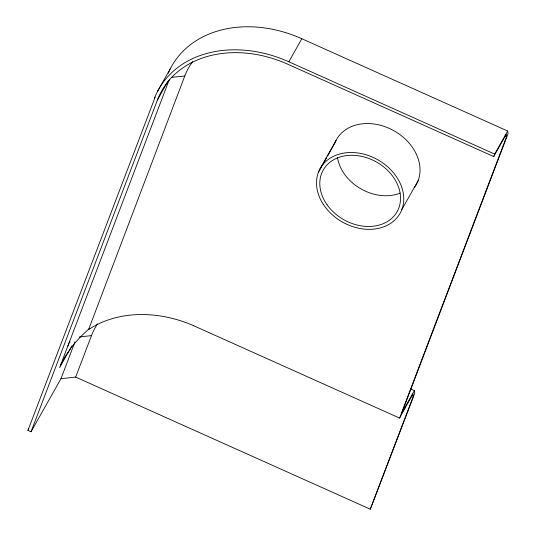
<?xml version="1.0" encoding="UTF-8"?>
<svg xmlns="http://www.w3.org/2000/svg" width="536" height="536" viewBox="0 0 536 536"><rect width="100%" height="100%" fill="white"/><g stroke="black" fill="none" stroke-linecap="round" stroke-linejoin="round"><path stroke-width="0.8" d="M89.358 328.983L88.755 329.117L184.766 76.032A97.545 76.233 29.4 0 1 192.618 61.687M74.939 341.955L60.95 378.724L31.055 431.748L27.966 430.368L155.152 97.137M31.055 431.748L157.43 99.964L167.721 81.7M169.202 79.831L59.623 367.609L71.837 345.928M60.95 378.724L75.663 377.083L91.502 335.616A97.545 76.233 29.4 0 1 97.498 323.911M157.43 99.964A109.692 85.727 29.4 0 1 287.899 64.266L493.723 156.572L494.668 154.087L507.659 131.032L301.835 38.733A113.083 88.38 29.4 0 0 168.217 73.305M193.596 325.694L399.588 418.08L506.607 136.579L506.286 134.281L493.723 156.572M75.663 377.083L370.289 509.2L413.336 396.184L413.008 393.873L399.588 418.08M60.501 365.304L65.372 356.092L71.992 346.631M157.597 91.308L170.582 68.26M27.966 430.368L28.783 428.914M154.341 98.577A113.083 88.38 29.4 0 1 288.85 61.781L301.835 38.733M319.744 169.349L336.079 140.358M318.424 172.291L319.108 171.085M319.449 170.482L320.126 169.269M320.468 168.666L324.555 161.416M324.89 160.813L326.591 157.792M327.617 155.983L329.318 152.961M329.66 152.358L331.362 149.336M331.697 148.733L334.766 143.3A45.801 35.791 29.4 0 1 393.759 130.663A45.801 35.791 29.4 0 1 414.295 187.6M401.839 209.569L418.12 180.679M410.583 388.908L414.395 390.617L402 412.432L508.034 133.719L507.659 131.032M370.289 509.2L414.77 393.303L414.395 390.617M67.302 346.732L68.843 344.641M68.333 343.918L70.015 341.8M88.748 329.064L81.941 335.469A92.715 56.012 -32.4 0 0 71.985 346.631M79.187 336.983L91.502 335.616M171.721 77.325L184.766 76.032M505.086 135.896L506.607 136.579M288.85 61.781L494.668 154.087M411.815 395.501L413.336 396.184M89.432 329.064A111.642 87.489 29 0 1 193.61 325.654M400.097 193.141A42.404 33.145 29.4 0 1 337.452 157.323M323.322 204.377A45.801 35.798 29.2 0 0 398.817 215.371A45.801 35.798 29.2 0 0 358.262 153.041A45.801 35.798 29.2 0 0 323.322 204.377M326.994 204.631A42.404 33.145 29.4 0 0 396.673 212.437A42.404 33.145 29.4 0 0 356.822 155.567A42.404 33.145 29.4 0 0 326.994 204.631"/></g></svg>
